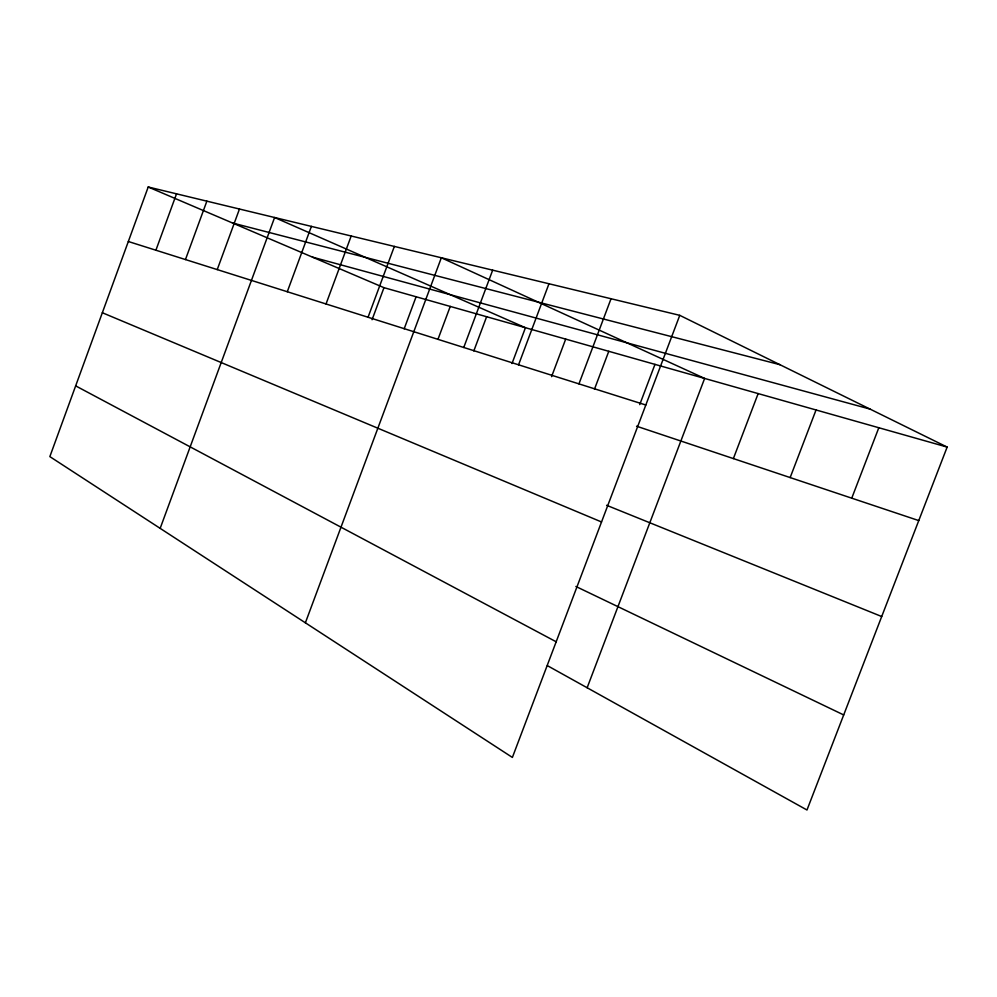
<?xml version="1.0" encoding="UTF-8"?>
<svg xmlns="http://www.w3.org/2000/svg" width="997" height="997" viewBox="0 0 997 997"><rect width="100%" height="100%" fill="white"/><g stroke="black" fill="none" stroke-linecap="round" stroke-linejoin="round"><path stroke-width="1.5" d="M679.767 315.339L148.217 187L49.85 456.614L512.383 757.433L679.767 315.339L947.15 447.08L806.984 810L547.365 665.635M155.906 250.222L176.531 193.829M185.467 259.556L206.865 201.157M217.234 269.601L239.467 209.034M160.168 528.36L274.599 217.508L525.444 327.714L511.997 363.556M287.286 291.735L311.4 226.394M326.031 303.973L351.193 236.002M368.055 317.245L394.351 246.421M372.068 319.725L383.97 287.672L947.15 447.08M404.171 328.823L416.098 296.757M305.381 622.801L441.335 257.762L704.63 378.424L587.146 687.756M438.069 339.067L450.245 306.428M463.755 347.492L492.668 270.162M473.824 350.932L486.623 316.722M518.565 364.802L548.973 283.759M551.578 376.654L565.698 339.105M578.945 383.882L611.036 298.739M594.486 389.166L608.781 351.305M639.738 404.608L654.967 364.379M733.381 458.583L758.156 393.578M790.16 477.575L816.044 409.966M851.75 498.176L878.818 427.738M232.575 223.016L779.953 364.69M312.46 257.126L870.094 409.106M128.339 241.511L645.819 405.006M636.56 426.205L918.76 520.584M606.612 505.292L881.709 616.532M102.342 312.734L601.527 521.967M148.217 187L383.97 287.672M575.88 586.473L843.699 714.936M75.66 385.876L556.164 641.781"/></g></svg>
